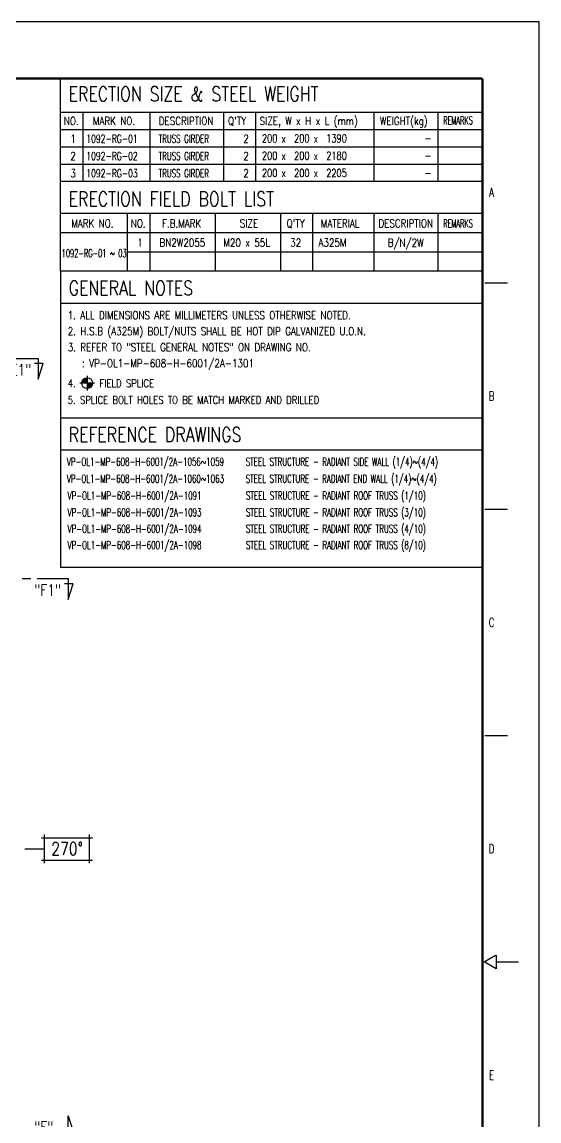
# Model space of a CAD drawing. Header units: millimetres. Extents: x 0 to 232280, y -26939 to 23794.
# Drawn here: x 118191 to 124655, y 10058 to 23794 of the extents above; entities that cross this region are included whole.
import ezdxf
from ezdxf.enums import TextEntityAlignment as Align

# ---------------------------------------------------------------- set-up
doc = ezdxf.new("R2010")
doc.units = ezdxf.units.MM
doc.header["$LTSCALE"] = 30
for name, color, linetype in [('CON-C', 4, 'Continuous'), ('CON-G', 3, 'Continuous'), ('CON-W', 7, 'Continuous'), ('CON-Y', 2, 'Continuous'), ('TXT-C', 4, 'Continuous'), ('TXT-G', 3, 'Continuous'), ('TXT-Y', 2, 'Continuous'), ('TXTT-C', 4, 'Continuous')]:
    doc.layers.add(name, color=color, linetype=linetype)
doc.styles.add('ROMANS', font='ROMANS.shx', dxfattribs={"width": 0.8})
doc.styles.add('SIMPLEX', font='simplex.shx', dxfattribs={"width": 0.8})

# ---------------------------------------------------------------- blocks, each defined once
blk = doc.blocks.new('TITLE')
at = {"color": 7}
for p, q in [((841, 594.85), (0, 594.85)), ((841, 0), (841, 594.85)), ((824.02, 513.34), (831.1, 513.34)), ((824.02, 442.6), (831.1, 442.6)), ((824.02, 371.87), (831.1, 371.87)), ((823.88, 301.14), (827.42, 303.26)), ((827.56, 303.26), (827.56, 299.02)), ((827.56, 299.02), (823.88, 301.14)), ((827.56, 301.14), (834.63, 301.14))]:
    blk.add_line(p, q, dxfattribs=at)
at = {"color": 7, "const_width": 0.707}
for points in [[(823.32, 577.17), (27.94, 577.17)], [(823.32, 17.33), (823.32, 577.17)]]:
    blk.add_lwpolyline(points, dxfattribs=at)
at = {"color": 7, "style": 'ROMANS', "width": 0.7}
for s, p in [('A', (826.15, 541.63)), ('B', (826.15, 477.97)), ('C', (826.15, 407.24)), ('D', (826.15, 336.51)), ('E', (826.15, 265.77))]:
    blk.add_text(s, height=2.83, dxfattribs=at).set_placement(p, align=Align.MIDDLE)
blk = doc.blocks.new('A$C35816DBB')
at = {"layer": 'CON-G'}
h = blk.add_hatch(color=256, dxfattribs=at)
edge = h.paths.add_edge_path()
edge.add_arc((0, 0), 1.75, 90, 180)
edge.add_line((-1.75, 0), (0, 0))
edge.add_line((0, 0), (0, 1.75))
h = blk.add_hatch(color=256, dxfattribs=at)
edge = h.paths.add_edge_path()
edge.add_line((0, 0), (0, -1.75))
edge.add_arc((0, 0), 1.75, 270, 360)
edge.add_line((1.75, 0), (0, 0))
at = {"layer": 'CON-W'}
for p, q in [((2.33, 0), (-2.33, 0)), ((0, 2.33), (0, -2.33))]:
    blk.add_line(p, q, dxfattribs=at)
blk.add_circle((0, 0), 1.75, dxfattribs=at)
at = {"layer": 'CON-Y', "style": 'SIMPLEX', "width": 0.8}
blk.add_attdef('F.S.', (3.19, 1), '', height=2.5, dxfattribs=at)
blk = doc.blocks.new('NORTH-AG')
at = {"layer": 'CON-Y'}
for p, q in [((-8, 3.5), (8, 3.5)), ((-7, 4.5), (-7, -4.5)), ((7, 4.5), (7, -4.5)), ((-8, -3.5), (8, -3.5))]:
    blk.add_line(p, q, dxfattribs=at)
at = {"layer": 'CON-C', "style": 'SIMPLEX', "width": 0.8}
blk.add_attdef('0', text='', height=4, dxfattribs=at).set_placement((0, -2.06), align=Align.CENTER)
blk = doc.blocks.new('SECMARK2')
at = {"layer": 'CON-C'}
blk.add_line((0, 0), (-2.72, 0), dxfattribs=at)
blk.add_lwpolyline([(-4.67, 0), (-14.32, 0), (-14.32, 6.51), (-15.93, 1.64), (-13.23, 1.64)], dxfattribs=at)
at = {"layer": 'CON-C', "style": 'SIMPLEX', "width": 0.8}
blk.add_attdef('TAG', (-12.98, 1.18), '', height=3.5, dxfattribs=at)

msp = doc.modelspace()

# ---------------------------------------------------------------- linework, layer by layer
at = {"layer": 'CON-C'}
for p, q in [((118671.58, 20678.83), (118671.58, 23086.83)), ((118671.58, 23086.83), (123947.83, 23086.83)), ((123947.83, 22662.83), (118671.58, 22662.83)), ((123947.83, 22446.83), (118671.58, 22446.83)), ((123947.83, 21398.83), (118671.58, 21398.83)), ((123947.83, 21158.83), (118671.58, 21158.83)), ((123947.83, 20678.83), (118671.58, 20678.83)), ((123947.83, 16974.94), (123947.83, 20678.83)), ((118671.58, 20278.83), (123947.83, 20278.83)), ((118671.58, 18848.05), (123947.83, 18848.05)), ((118671.58, 18848.05), (123947.83, 18848.05)), ((118671.58, 18848.05), (123947.83, 18848.05)), ((118671.58, 18448.05), (123947.83, 18448.05)), ((123947.83, 16974.94), (118671.58, 16974.94))]:
    msp.add_line(p, q, dxfattribs=at)
at = {"layer": 'CON-W'}
for p, q in [((118951.58, 22662.83), (118951.58, 21798.83)), ((119791.58, 22662.83), (119791.58, 21798.83)), ((120708.66, 22662.83), (120708.66, 21798.83)), ((121108.66, 22662.83), (121108.66, 21798.83)), ((122588.66, 22662.83), (122588.66, 21798.83)), ((123388.66, 22662.83), (123388.66, 21798.83)), ((123947.83, 22230.83), (118671.58, 22230.83)), ((123947.83, 22014.83), (118671.58, 22014.83)), ((123947.83, 21798.83), (118671.58, 21798.83)), ((119508.36, 21398.83), (119508.36, 20678.83)), ((119788.36, 21398.83), (119788.36, 20678.83)), ((120607.13, 21398.83), (120607.13, 20678.83)), ((121421.24, 21398.83), (121421.24, 20678.83)), ((121821.24, 21398.83), (121821.24, 20678.83)), ((122588.66, 21398.83), (122588.66, 20678.83)), ((123388.66, 21398.83), (123388.66, 20678.83)), ((123947.83, 20918.83), (119508.36, 20918.83)), ((123947.83, 20678.83), (118671.58, 20678.83)), ((118228.26, 13458.9), (118474.88, 13458.9))]:
    msp.add_line(p, q, dxfattribs=at)
at = {"layer": 'TXTT-C'}
msp.add_line((118671.58, 20678.83), (118671.58, 16974.94), dxfattribs=at)

# ---------------------------------------------------------------- block references
at = {"linetype": 'ByBlock', "xscale": 39.99999999599994, "yscale": 39.99999999599994, "zscale": 39.99999999599994}
msp.add_blockref('TITLE', (91015.15, 0), dxfattribs=at)
at = {"layer": 'CON-W'}
ref = msp.add_blockref('SECMARK2', (117818.91, 19590.27), dxfattribs=dict(at, xscale=40, yscale=40, zscale=40, rotation=180))
ref.add_attrib('TAG', '"E1"', (117969.41, 19376.41), dxfattribs={"layer": 'CON-C', "height": 140, "style": 'SIMPLEX', "width": 0.8})
at = {"layer": 'CON-W', "xscale": 38.85714285713621, "yscale": 38.85714285713621, "zscale": 38.85714285713621}
msp.add_blockref('A$C35816DBB', (119006.18, 19279.8), dxfattribs=at)
at = {"layer": 'CON-W'}
ref = msp.add_blockref('SECMARK2', (118193.91, 16837.1), dxfattribs=dict(at, xscale=40, yscale=40, zscale=40, rotation=180))
ref.add_attrib('TAG', '"F1"', (118344.41, 16623.24), dxfattribs={"layer": 'CON-C', "height": 140, "style": 'SIMPLEX', "width": 0.8})
ref = msp.add_blockref('NORTH-AG', (118754.88, 13458.9), dxfattribs=dict(at, xscale=-40, yscale=40, zscale=40, rotation=180))
ref.add_attrib('0', '270%%D', dxfattribs={"layer": 'CON-C', "height": 160, "style": 'SIMPLEX', "width": 0.8}).set_placement((118754.88, 13381.3), align=Align.CENTER)
ref = msp.add_blockref('SECMARK2', (118193.91, 9863.17), dxfattribs=dict(at, xscale=-40, yscale=40, zscale=40))
ref.add_attrib('TAG', '"F"', (118344.41, 9910.37), dxfattribs={"layer": 'CON-C', "height": 140, "style": 'SIMPLEX', "width": 0.8})

# ---------------------------------------------------------------- texts
at = {"layer": 'CON-G', "style": 'SIMPLEX', "width": 0.6}
for p in [(123457.96, 22514.51), (123457.96, 21226.51)]:
    msp.add_text('REMARKS', height=100, dxfattribs=at).set_placement(p)
at = {"layer": 'TXT-C', "style": 'SIMPLEX', "width": 0.8}
for s, p in [('ERECTION SIZE & STEEL WEIGHT', (118775.04, 22805.78)), ('ERECTION FIELD BOLT LIST', (118775.04, 21493.46)), ('GENERAL NOTES', (118775.04, 20378.83)), ('REFERENCE DRAWINGS', (118775.04, 18548.05))]:
    msp.add_text(s, height=180, dxfattribs=at).set_placement(p)
at = {"layer": 'TXT-G', "style": 'SIMPLEX', "width": 0.8}
for s, p in [('NO.', (118715.36, 22506.83)), ('MARK NO.', (119077.45, 22506.83)), ('DESCRIPTION', (119901.86, 22506.83)), ("Q'TY", (120768.23, 22506.83)), ('SIZE, W x H x L (mm)', (121162.8, 22506.83)), ('WEIGHT(kg)', (122666.06, 22506.83)), ('MARK NO.', (118807.44, 21226.51)), ('NO.', (119552.14, 21226.51)), ('F.B.MARK', (119941.9, 21226.51)), ('SIZE', (120914.81, 21226.51)), ("Q'TY", (121499.35, 21226.51)), ('MATERIAL', (121927.24, 21226.51))]:
    msp.add_text(s, height=100, dxfattribs=at).set_placement(p)
msp.add_text('DESCRIPTION', height=100, dxfattribs=at).set_placement((122988.66, 21226.51), align=Align.CENTER)
at = {"layer": 'TXT-Y', "style": 'SIMPLEX'}
for s, height, width, p in [('1', 100, 0.8, (118795.7, 22284.83)), ('1092-RG-01', 100, 0.7, (118995.36, 22284.83)), ('TRUSS GIRDER', 100, 0.65, (119898.92, 22284.83)), ('  2', 100, 0.8, (120848.57, 22284.83)), ('200 x  200 x  1390', 100, 0.75, (121191.38, 22289)), ('2', 100, 0.8, (118795.7, 22068.83)), ('1092-RG-02', 100, 0.7, (118995.36, 22068.83)), ('TRUSS GIRDER', 100, 0.65, (119898.92, 22068.83)), ('  2', 100, 0.8, (120848.57, 22068.83)), ('200 x  200 x  2180', 100, 0.75, (121191.38, 22073)), ('3', 100, 0.8, (118795.7, 21852.83)), ('1092-RG-03', 100, 0.7, (118995.36, 21852.83)), ('TRUSS GIRDER', 100, 0.65, (119898.92, 21852.83)), ('  2', 100, 0.8, (120848.57, 21852.83)), ('200 x  200 x  2205', 100, 0.75, (121191.38, 21857)), ('1', 100, 0.8, (119632.48, 20986.51)), ('32', 100, 0.8, (121544.96, 20986.51)), ('A325M', 100, 0.8, (121898.35, 20986.51)), ('1092-RG-01 ~ 03', 100, 0.55, (118687.4, 20854.31)), ('1. ALL DIMENSIONS ARE MILLIMETERS UNLESS OTHERWISE NOTED.', 100, 0.8, (118762.92, 20078.83)), ('2. H.S.B (A325M) BOLT/NUTS SHALL BE HOT DIP GALVANIZED U.O.N.', 100, 0.8, (118762.92, 19878.83)), ('3. REFER TO "STEEL GENERAL NOTES" ON DRAWING NO. ', 100, 0.8, (118762.92, 19678.83)), ('   : VP-OL1-MP-608-H-6001/2A-1301', 100, 0.8, (118762.92, 19478.83)), ('4.     FIELD SPLICE', 97.1429, 0.8, (118762.92, 19230.07)), ('5. SPLICE BOLT HOLES TO BE MATCH MARKED AND DRILLED', 97.1429, 0.8, (118762.92, 19021.01)), ('VP-OL1-MP-608-H-6001/2A-1056~1059', 100, 0.65, (118753.32, 18248.05)), ('STEEL STRUCTURE - RADIANT SIDE WALL (1/4)~(4/4)', 100, 0.65, (120988.8, 18248.05)), ('VP-OL1-MP-608-H-6001/2A-1060~1063', 100, 0.65, (118753.32, 18036.25)), ('STEEL STRUCTURE - RADIANT END WALL (1/4)~(4/4)', 100, 0.65, (120988.8, 18036.25)), ('VP-OL1-MP-608-H-6001/2A-1091', 100, 0.65, (118761.58, 17824.44)), ('STEEL STRUCTURE - RADIANT ROOF TRUSS (1/10) ', 100, 0.65, (120991.56, 17824.44)), ('VP-OL1-MP-608-H-6001/2A-1093', 100, 0.65, (118761.58, 17614.96)), ('STEEL STRUCTURE - RADIANT ROOF TRUSS (3/10) ', 100, 0.65, (120991.56, 17614.96)), ('VP-OL1-MP-608-H-6001/2A-1094', 100, 0.65, (118761.58, 17409.68)), ('STEEL STRUCTURE - RADIANT ROOF TRUSS (4/10) ', 100, 0.65, (120991.56, 17409.68)), ('VP-OL1-MP-608-H-6001/2A-1098', 100, 0.65, (118761.58, 17206.63)), ('STEEL STRUCTURE - RADIANT ROOF TRUSS (8/10) ', 100, 0.65, (120991.56, 17206.63))]:
    msp.add_text(s, height=height, dxfattribs=dict(at, width=width)).set_placement(p)
at = {"layer": 'TXT-Y', "style": 'SIMPLEX', "width": 0.8}
for p in [(123312.47, 22289.89), (123312.47, 22073.89), (123312.47, 21857.89)]:
    msp.add_text('-', height=100, dxfattribs=at).set_placement(p, align=Align.RIGHT)
at = {"layer": 'TXT-Y', "color": 2, "style": 'SIMPLEX', "width": 0.8}
for s, p in [('BN2W2055', (119910.63, 20986.51)), ('M20 x 55L', (120708.39, 20986.51))]:
    msp.add_text(s, height=100, dxfattribs=at).set_placement(p)
at = {"layer": 'TXT-Y', "style": 'SIMPLEX', "width": 0.8}
msp.add_text('B/N/2W', height=100, dxfattribs=at).set_placement((122988.66, 20985.59), align=Align.CENTER)

doc.saveas('drawing.dxf')
